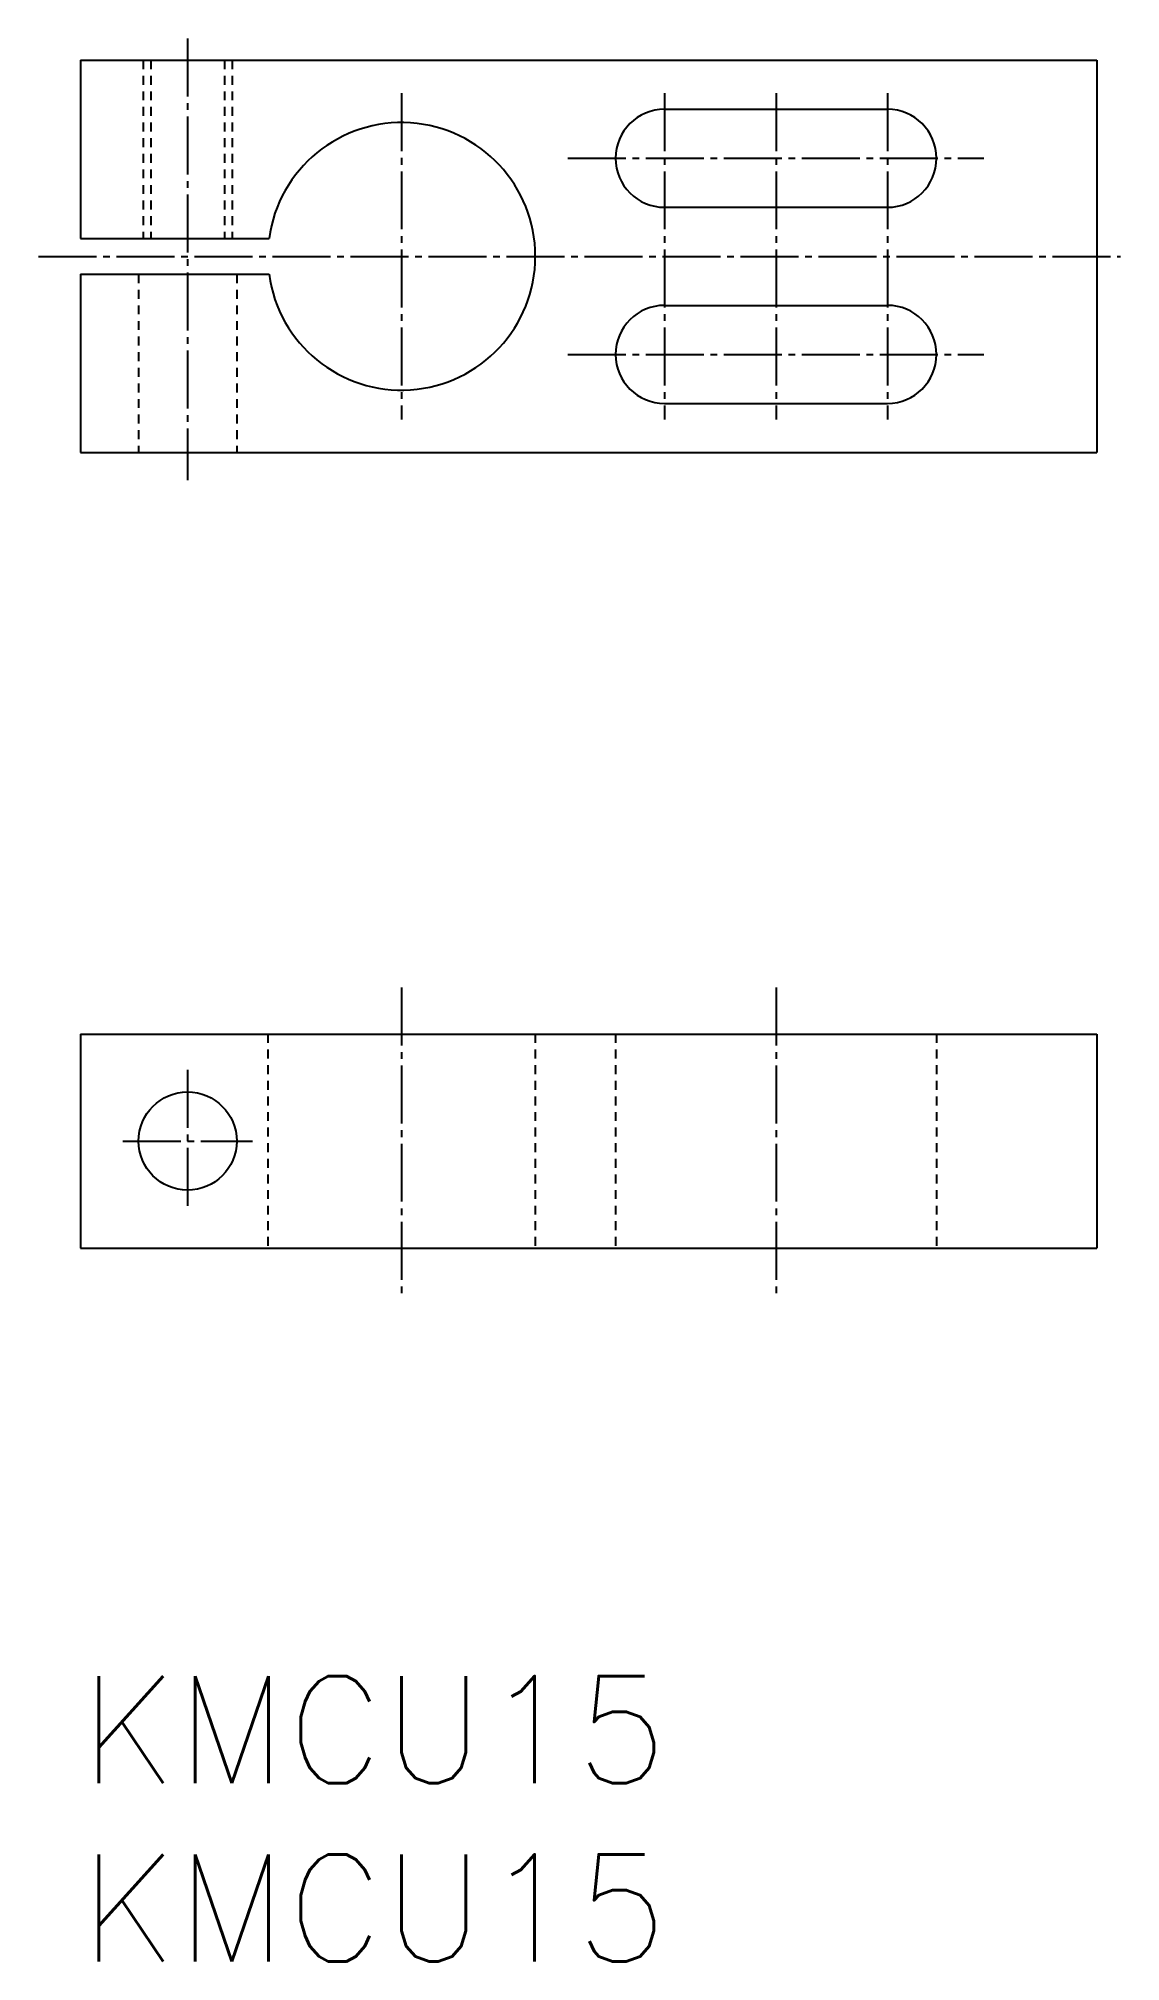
# Model space of a CAD drawing. Extents: x -541 to -480, y -2548 to -2440.
import ezdxf

# ---------------------------------------------------------------- set-up
doc = ezdxf.new("R2010")
doc.units = 0
doc.header["$LTSCALE"] = 0.25
doc.linetypes.add('CENTER', pattern=[17.5, 13, -1.5, 1.5, -1.5])
doc.linetypes.add('DASHED', pattern=[3.5, 2, -1.5])
doc.layers.get('0').update_dxf_attribs({"linetype": 'CONTINUOUS'})
doc.layers.add('CENTER', color=1, linetype='CENTER')
doc.styles.get("Standard").update_dxf_attribs({"font": 'txt', "bigfont": 'BIGFONT'})

msp = doc.modelspace()

# ---------------------------------------------------------------- linework, layer by layer
at = {"color": 7, "linetype": 'CONTINUOUS'}
for p, q in [((-538.62, -2441.31), (-481.62, -2441.31)), ((-538.62, -2441.31), (-538.62, -2451.31)), ((-481.62, -2441.31), (-481.62, -2463.31)), ((-505.87, -2444.06), (-493.37, -2444.06)), ((-481.62, -2446.81), (-481.62, -2446.81)), ((-505.87, -2449.56), (-493.37, -2449.56)), ((-538.62, -2451.31), (-528.05, -2451.31)), ((-481.62, -2452.31), (-481.62, -2452.31)), ((-538.62, -2453.31), (-528.05, -2453.31)), ((-538.62, -2453.31), (-538.62, -2463.31)), ((-505.87, -2455.06), (-493.37, -2455.06)), ((-505.87, -2460.56), (-493.37, -2460.56)), ((-538.62, -2463.31), (-481.62, -2463.31)), ((-538.62, -2495.91), (-481.62, -2495.91)), ((-538.62, -2495.91), (-538.62, -2507.91)), ((-481.62, -2495.91), (-481.62, -2507.91)), ((-538.62, -2507.91), (-481.62, -2507.91))]:
    msp.add_line(p, q, dxfattribs=at)
at = {"color": 3, "linetype": 'DASHED'}
for p, q in [((-535.12, -2441.31), (-535.12, -2451.31)), ((-534.69, -2441.31), (-534.69, -2451.31)), ((-530.55, -2441.31), (-530.55, -2451.31)), ((-530.12, -2441.31), (-530.12, -2451.31)), ((-535.37, -2453.31), (-535.37, -2463.31)), ((-529.87, -2453.31), (-529.87, -2463.31)), ((-528.12, -2495.91), (-528.12, -2507.91)), ((-513.12, -2495.91), (-513.12, -2507.91)), ((-508.62, -2495.91), (-508.62, -2507.91)), ((-490.62, -2495.91), (-490.62, -2507.91))]:
    msp.add_line(p, q, dxfattribs=at)
at = {"color": 7, "linetype": 'CONTINUOUS'}
msp.add_circle((-532.62, -2501.91), 2.75, dxfattribs=at)
for centre, radius, start, end in [((-505.87, -2446.81), 2.75, 90, 270), ((-493.37, -2446.81), 2.75, 270, 90), ((-520.62, -2452.31), 7.5, 187.6623, 172.3377), ((-505.87, -2457.81), 2.75, 90, 270), ((-493.37, -2457.81), 2.75, 270, 90)]:
    msp.add_arc(centre, radius, start, end, dxfattribs=at)
at = {"layer": 'CENTER', "color": 1, "linetype": 'CENTER'}
for p, q in [((-532.62, -2440.09), (-532.62, -2464.85)), ((-520.62, -2443.17), (-520.62, -2461.45)), ((-505.87, -2443.17), (-505.87, -2461.45)), ((-499.62, -2443.17), (-499.62, -2461.45)), ((-493.37, -2443.17), (-493.37, -2461.45)), ((-511.29, -2446.81), (-487.96, -2446.81)), ((-540.99, -2452.31), (-480.3, -2452.31)), ((-511.29, -2457.81), (-487.96, -2457.81)), ((-520.62, -2493.31), (-520.62, -2510.64)), ((-499.62, -2493.31), (-499.62, -2510.64)), ((-532.62, -2497.92), (-532.62, -2505.91)), ((-536.26, -2501.91), (-528.98, -2501.91))]:
    msp.add_line(p, q, dxfattribs=at)

# ---------------------------------------------------------------- texts
at = {"color": 7, "linetype": 'CONTINUOUS'}
for p in [(-538.62, -2537.91), (-538.62, -2547.91)]:
    msp.add_text('KMCU15', height=6, dxfattribs=at).set_placement(p)

doc.saveas('drawing.dxf')
